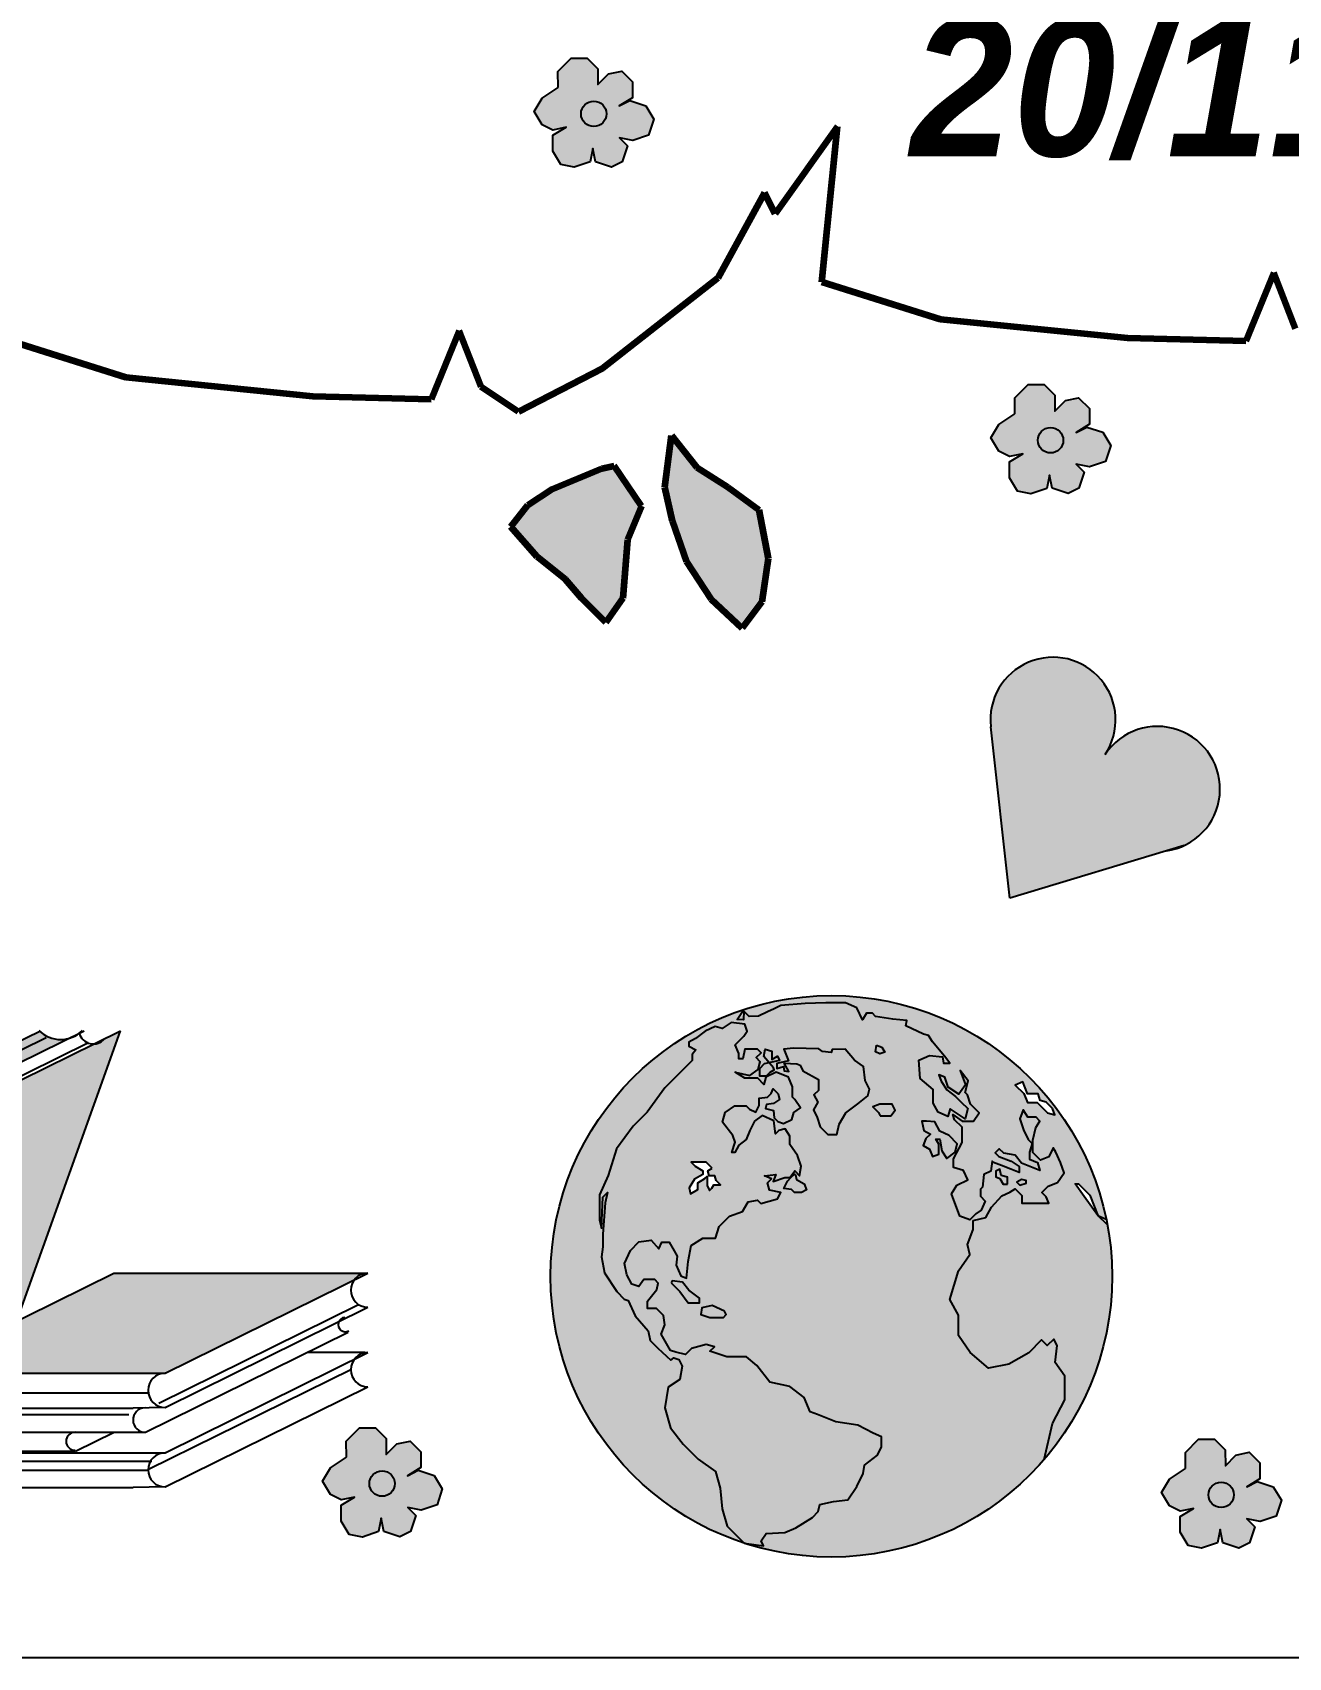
# Model space of a CAD drawing. Header units: inches. Extents: x -13380 to 20228, y -757 to 8678.
# Drawn here: x 19596.9 to 19913.5, y -757.3 to -347.7 of the extents above; entities that cross this region are included whole.
import ezdxf

# ---------------------------------------------------------------- set-up
doc = ezdxf.new("R2010")
doc.units = ezdxf.units.IN
doc.header["$MEASUREMENT"] = 0
for name, color, linetype in [('ceco.net 227', 7, 'Continuous'), ('ceco.net 80', 7, 'Continuous'), ('Layer2', 4, 'Continuous')]:
    doc.layers.add(name, color=color, linetype=linetype)
doc.styles.get("Standard").update_dxf_attribs({"font": 'times.ttf'})

# ---------------------------------------------------------------- blocks, each defined once
blk = doc.blocks.new('33')
for p, q in [((4822.97, 13587.86), (4923.18, 13637.36)), ((4825.82, 13584.44), (4926.03, 13633.94)), ((4845.03, 13587.86), (4945.24, 13637.36)), ((4863.41, 13587.86), (4963.62, 13637.36)), ((4911.4, 13491.05), (4963.62, 13637.36)), ((4847.16, 13581.88), (4947.38, 13631.38)), ((4763.43, 13421.05), (4822.97, 13587.86)), ((4801.54, 13411.35), (4864.54, 13587.86)), ((4845.03, 13587.86), (4845.6, 13587.86)), ((4863.98, 13587.86), (4864.54, 13587.86)), ((4775.6, 13410.76), (4835.14, 13577.57)), ((4783.26, 13414.8), (4842.54, 13580.88)), ((4790.58, 13412.63), (4850.12, 13579.44)), ((4858.08, 13464.72), (4960.29, 13515.2)), ((4960.29, 13515.2), (5088.29, 13515.2)), ((4986.08, 13464.72), (5088.29, 13515.2)), ((4982.95, 13449.6), (5083.61, 13499.32)), ((4986.08, 13447.45), (5088.29, 13497.94)), ((4976.17, 13434.95), (5078.38, 13485.43)), ((4986.08, 13424.59), (5088.29, 13475.08)), ((5086.75, 13475.18), (5057.64, 13475.18)), ((4858.08, 13464.72), (4986.08, 13464.72)), ((4977.74, 13416.25), (5079.95, 13466.74)), ((4812.89, 13435.47), (4849.98, 13453.1)), ((4850.26, 13454.82), (4978.26, 13454.82)), ((4986.08, 13407.33), (5088.29, 13457.81)), ((4841.91, 13447.16), (4850.83, 13451.4)), ((4841.91, 13447.16), (4969.91, 13447.16)), ((4858.08, 13447.45), (4858.08, 13447.16)), ((4986.08, 13447.45), (4969.91, 13447.16)), ((4839.83, 13443.81), (4967.83, 13443.81)), ((4812.71, 13435.47), (4841.91, 13434.95)), ((4841.91, 13434.95), (4848.17, 13434.95)), ((4848.17, 13434.95), (4976.17, 13434.95)), ((4940.93, 13425.34), (4960.39, 13434.95)), ((4800.4, 13411.35), (4828.73, 13425.34)), ((4812.71, 13425.34), (4940.71, 13425.34)), ((4851.3, 13420.42), (4979.3, 13420.42)), ((4858.08, 13424.59), (4986.08, 13424.59)), ((4849.25, 13415.76), (4977.25, 13415.76)), ((4858.08, 13407.03), (4969.91, 13407.03)), ((4986.08, 13407.33), (4969.91, 13407.03))]:
    blk.add_line(p, q)
for centre, radius, start, end in [((4933.43, 13648.56), 15.6, 225.38877, 314.61123), ((4949.89, 13637.99), 7.28, 194.46938, 320.28964), ((4834, 13587.86), 11.03, 180, 0), ((4854.79, 13587.86), 9.19, 180, 0), ((5088.29, 13506.57), 8.63, 90, 270), ((5076.91, 13489.19), 3.62, 95.17566, 299.05164), ((5088.29, 13466.44), 8.63, 90, 270), ((4858.08, 13456.09), 8.63, 90, 270), ((4986.08, 13456.09), 8.63, 90, 270), ((4841.91, 13441.05), 6.11, 90, 270), ((4976.06, 13441.11), 6.16, 91.03699, 271.03699), ((4812.71, 13430.4), 5.07, 87.95533, 270), ((4940.71, 13430.4), 4.54, 90, 270), ((4774.34, 13421.08), 10.91, 171.47201, 350.94819), ((4858.08, 13415.96), 8.63, 90, 270), ((4986.08, 13415.96), 8.63, 90, 270), ((4794.05, 13417.55), 9.73, 186.95517, 320.37163)]:
    blk.add_arc(centre, radius, start, end)

msp = doc.modelspace()

# ---------------------------------------------------------------- hatches: boundary and pattern name
h = msp.add_hatch(color=0)
h.paths.add_polyline_path([(19619.11, -599.35), (19615.05, -601.35, -0.212586), (19612.39, -602.67), (19569.69, -623.76), (19542.22, -700.74, -0.161533), (19543.75, -700.29), (19562.29, -691.47, -0.521748), (19566.34, -685.67), (19593, -672.5)])
h.paths.add_polyline_path([(19630.34, -685.67), (19678.02, -662.12, -0.233502), (19681.45, -660.42), (19617.45, -660.42), (19566.34, -685.67)])
h.paths.add_polyline_path([(19559.82, -624.1), (19605.97, -601.3, -0.256691), (19598.69, -599.45), (19548.78, -624.1, 1)], flags=17)
h.paths.add_polyline_path([(19895.4, -620.02), (20069.59, -620.02), (20069.59, -649.75), (19895.4, -649.75)], flags=9)
h.paths.add_polyline_path([(19895.61, -597.57), (20108.91, -597.57), (20108.91, -626.84), (19895.61, -626.84)], flags=9)
h.paths.add_polyline_path([(19899.32, -575.62), (20032.87, -575.62), (20032.87, -602.67), (19899.32, -602.67)], flags=9)
h.paths.add_polyline_path([(19589.81, -219.46), (20135.29, -219.46), (20135.29, -398.83), (19589.81, -398.83)], flags=9)
h = msp.add_hatch(color=3)
h.paths.add_polyline_path([(20130.41, -471.87), (20129.72, -465.8), (20126.33, -461.07), (20120.92, -458.39), (20119.58, -463.79), (20120.27, -469.87), (20122.98, -473.92), (20127.72, -477.29)])
h.paths.add_polyline_path([(20139.17, -477.59), (20140.07, -477.59), (20140.82, -477.21), (20141.23, -475.9), (20140.54, -469.82), (20135.15, -473.89), (20131.1, -477.95), (20129.29, -484.02), (20133.82, -483.35), (20135.82, -482.66), (20135.82, -480.96)])
h.paths.add_polyline_path([(20123.68, -481.35), (20117.59, -480.69), (20112.2, -483.41), (20116.93, -486.77), (20123.02, -487.43), (20129.29, -484.02)])
h.paths.add_polyline_path([(20130.07, -499.47), (20133, -495.09), (20132.44, -494.76), (20127.09, -494.18), (20121.69, -496.89), (20117.64, -500.96), (20117.11, -505.82), (20117.99, -506.69), (20125.45, -504.11), (20128.22, -502.15)])
h.paths.add_polyline_path([(20134.54, -504.29), (20129.62, -500.13), (20128.22, -502.15), (20125.45, -504.11), (20125.07, -504.24), (20125.08, -504.32), (20127.36, -508.94), (20129.69, -512.63), (20129.85, -512.52), (20129.84, -508.49), (20133.19, -505.12), (20134.41, -505.12)])
h.paths.add_polyline_path([(20109.58, -518.55), (20103.49, -516.53), (20097.41, -518.58), (20092.7, -523.32), (20097.43, -526.68), (20103.52, -527.34), (20108.92, -525.98), (20113.64, -522.59)])
h.paths.add_polyline_path([(20122.43, -525.94), (20119.71, -520.55), (20116.35, -525.28), (20114.33, -530.02), (20114.35, -536.78), (20116.39, -541.5), (20120.43, -537.44), (20122.44, -531.35)])
h.paths.add_polyline_path([(20165.01, -531.92), (20159.6, -530.58), (20154.2, -531.95), (20150.4, -534.68), (20155.57, -538.7), (20162.32, -538.68), (20169.75, -535.28)])
h.paths.add_polyline_path([(20156.93, -545.45), (20152.87, -541.41), (20150.18, -548.17), (20150.87, -554.25), (20153.59, -559.65), (20159.67, -561.66), (20161.01, -556.25), (20160.32, -550.17)])
h.paths.add_polyline_path([(20146.11, -541.42), (20150.38, -534.7), (20150.37, -534.68), (20142.72, -535.35), (20137.32, -538.07), (20133.96, -544.16), (20133.97, -550.91), (20140.72, -546.84)])
h.paths.add_polyline_path([(20175.13, -524.46), (20173.2, -517.46), (20170.13, -516.44), (20172.82, -519.12), (20171.49, -523.15), (20168.81, -524.5), (20165.57, -523.43), (20165.67, -524.49), (20169.06, -529.21), (20175.82, -531.89)])
h.paths.add_polyline_path([(20191.32, -516.31), (20186.58, -511.6), (20179.82, -508.11), (20179.83, -514.32), (20183.22, -520.39), (20188.63, -523.08), (20194.71, -522.39)])
h.paths.add_polyline_path([(20184.51, -494.71), (20181.12, -488.64), (20177.76, -493.38), (20176.42, -498.78), (20177.1, -503.51), (20179.82, -508.11), (20183.86, -502.14)])
h.paths.add_polyline_path([(20202.76, -496.69), (20204.1, -489.93), (20198.02, -490.62), (20192.62, -493.34), (20188.58, -498.75), (20187.24, -504.16), (20193.32, -504.82), (20198.72, -502.11)])
h.paths.add_polyline_path([(20174.36, -485.95), (20168.95, -483.26), (20163.54, -483.28), (20158.12, -484.81), (20161.53, -489.36), (20166.94, -492.05), (20172.35, -492.04), (20178.42, -490)])
h.paths.add_polyline_path([(20170.29, -477.86), (20174.33, -472.44), (20176.34, -466.35), (20170.26, -467.05), (20165.54, -470.44), (20163.52, -475.17), (20163.54, -480.57)])
h.paths.add_polyline_path([(20157.45, -477.21), (20155.41, -471.14), (20151.34, -465.74), (20147.98, -471.83), (20148.67, -477.91), (20151.31, -481.59), (20152.6, -481.59), (20154.54, -483.52), (20158.12, -484.81)])
h.paths.add_polyline_path([(19616.6, -245.04), (20112.5, -245.04), (20112.5, -408.11), (19616.6, -408.11)], flags=9)
h = msp.add_hatch(color=6)
h.paths.add_polyline_path([(19753.54, -369.53), (19751.52, -366.18), (19747.49, -364.85), (19744.81, -366.2), (19748.16, -364.18), (19748.15, -360.15), (19745.46, -357.47), (19742.1, -358.15), (19739.42, -360.84), (19739.41, -356.82), (19736.72, -354.14), (19732.7, -354.15), (19729.35, -357.51), (19729.36, -361.54), (19725.34, -364.24), (19723.33, -367.6), (19725.35, -370.95), (19728.04, -372.28), (19731.4, -371.6), (19728.04, -373.62), (19728.05, -377.65), (19730.07, -381), (19733.43, -381.66), (19737.46, -380.31), (19738.12, -376.96), (19738.8, -380.31), (19742.83, -381.64), (19745.51, -380.29), (19746.84, -376.26), (19744.82, -374.25), (19748.18, -374.92), (19752.2, -373.56)])
h.paths.add_polyline_path([(19735.17, -368.2, -1), (19741.57, -368.2, -1)], flags=16)
msp.add_hatch(color=1).paths.add_polyline_path([(19887.19, -552.67, 1.315992), (19867.26, -529.69, 1.426636), (19838.42, -522.72), (19843.24, -565.95)])
at = {"layer": 'Layer2'}
for points in [[(19741.57, -368.2, 1), (19735.17, -368.2, 1)], [(19856.7, -450.5, 1), (19850.3, -450.5, 1)], [(19688.23, -713.51, 1), (19681.82, -713.51, 1)], [(19899.7, -716.35, 1), (19893.3, -716.35, 1)]]:
    msp.add_hatch(color=30, dxfattribs=at).paths.add_polyline_path(points)
h = msp.add_hatch(color=1, dxfattribs=at)
h.paths.add_polyline_path([(19868.67, -451.83), (19866.64, -448.48), (19862.61, -447.15), (19859.93, -448.5), (19863.28, -446.47), (19863.27, -442.45), (19860.58, -439.77), (19857.23, -440.45), (19854.55, -443.14), (19854.54, -439.11), (19851.85, -436.44), (19847.82, -436.45), (19844.48, -439.81), (19844.49, -443.84), (19840.47, -446.53), (19838.46, -449.89), (19840.48, -453.24), (19843.17, -454.58), (19846.52, -453.9), (19843.17, -455.92), (19843.18, -459.95), (19845.2, -463.3), (19848.56, -463.96), (19852.58, -462.61), (19853.25, -459.25), (19853.93, -462.6), (19857.96, -463.94), (19860.64, -462.59), (19861.97, -458.56), (19859.95, -456.55), (19863.31, -457.21), (19867.33, -455.86)])
h.paths.add_polyline_path([(19850.3, -450.5, -1), (19856.7, -450.5, -1)], flags=16)
h = msp.add_hatch(color=5, dxfattribs=at)
h.paths.add_polyline_path([(19761.76, -481.04), (19767.93, -490.51), (19775.75, -497.84), (19780.72, -491.2), (19782.36, -480.31), (19779.98, -468), (19772.16, -462.33), (19764.34, -457.36), (19757.94, -449.32), (19756.3, -462.34), (19758.2, -470.87)])
h.paths.add_polyline_path([(19731.23, -485.58), (19735.26, -490.31), (19741.42, -496.46), (19745.67, -490.3), (19746.84, -475.62), (19750.38, -467.09), (19743.5, -456.91), (19740.43, -457.63), (19727.88, -462.85), (19721.73, -466.89), (19717.48, -472.34), (19724.12, -479.91)])
h = msp.add_hatch(color=160, dxfattribs=at)
h.paths.add_polyline_path([(19830.28, -659.89), (19833.13, -655.72), (19832.58, -653.2), (19834.01, -649.47), (19833.99, -647.21), (19837.16, -646.45), (19838.65, -643.85), (19841.25, -640.93), (19843.22, -640.08), (19844.6, -639.23), (19846.25, -640.88), (19846.25, -642.79), (19849.54, -642.79), (19853.05, -642.79), (19852.35, -641.19), (19851.27, -640.11), (19852.89, -638.49), (19855.22, -637.64), (19856.92, -635.14), (19856.02, -632.54), (19854.8, -629.99), (19854.16, -628.83), (19853.05, -631.11), (19850.92, -631.96), (19849.01, -630.05), (19849.01, -626.97), (19849.75, -623.71), (19850.81, -622.11), (19849.83, -621.13), (19847.73, -621.13), (19846.56, -619.3), (19845.77, -621.58), (19846.67, -624.34), (19847.89, -626.73), (19848.9, -627.74), (19848.16, -629.92), (19848.16, -631.72), (19850.18, -632.52), (19850.81, -634.59), (19846.14, -632.73), (19844.6, -630.71), (19841.68, -630.24), (19840.54, -629.09), (19839.5, -630.13), (19840.46, -631.09), (19843.54, -632.2), (19845.61, -633.58), (19845.61, -635.12), (19843.48, -634.22), (19841.15, -633.31), (19839.13, -632.57), (19838.76, -632.2), (19838.44, -634.75), (19836.68, -635.62), (19836.31, -638.75), (19835.8, -639.25), (19835.8, -641.03), (19837.04, -642.27), (19836.04, -644.59), (19834.66, -645.54), (19833.11, -647.01), (19830.61, -646.06), (19828.52, -640.47), (19829.84, -638.27), (19832.66, -636.95), (19831.57, -634.62), (19829, -633.79), (19829, -631.61), (19831.18, -627.53), (19831.18, -623.67), (19829.32, -621.8), (19828.86, -620.5), (19831.25, -622.12), (19834.07, -622.12), (19835.47, -620.01), (19833.33, -617.87), (19832.59, -615.51), (19831.99, -614.92), (19832.73, -612), (19830.69, -609.4), (19832.03, -612.98), (19830.34, -615.37), (19827.67, -613.54), (19826.89, -611.01), (19825.34, -610.45), (19825.91, -612.07), (19827.38, -614.25), (19829.56, -615.93), (19830.97, -617.34), (19832.62, -618.99), (19831.96, -621.56), (19828.23, -619.03), (19827.6, -620.93), (19825.2, -619.87), (19823.94, -617.62), (19823.94, -614.18), (19820.66, -611.36), (19820.3, -606.75), (19823.02, -605.6), (19826.25, -605.93), (19826.54, -607.55), (19828.15, -607.55), (19826.75, -605.72), (19823.72, -602.14), (19822.74, -600.52), (19821.47, -600.21), (19817, -598.15), (19817.25, -596.78), (19813.78, -596.42), (19809.35, -595.72), (19808.58, -594.94), (19807.1, -594.94), (19806.09, -596.63), (19804.64, -593.54), (19801.8, -592.29), (19799.47, -592.31), (19796.9, -592.31), (19791.67, -592.49), (19785.51, -592.97), (19783.85, -593.81), (19782.15, -594.58), (19779.93, -595.7), (19777.51, -595.76), (19776.17, -594.43), (19776.07, -596.56), (19774.49, -596.53), (19776.21, -594, 0.324205), (19727.48, -661.25, 0.324475), (19776.28, -728.52), (19772.02, -724.26), (19770.76, -719.91), (19770.19, -714.66), (19769.07, -710.45), (19764.71, -707.36), (19760.91, -703.57), (19757.68, -699.49), (19756.27, -694.43), (19757.12, -689.24), (19760.07, -687.27), (19760.63, -683.9), (19759.79, -682.21), (19758.51, -681.78), (19757.81, -682.36), (19754.52, -679.33), (19752.62, -677.44), (19752.05, -675.01), (19748.82, -671.21), (19747.02, -667.33), (19746.02, -666.98), (19744.15, -665.11), (19741.07, -660.38), (19740.28, -656.33), (19740.64, -653.82), (19740.64, -650.66), (19741.21, -642.77), (19741.82, -640.16), (19740.64, -641.34), (19740.28, -649.09), (19739.79, -646.99), (19739.79, -640.69), (19742.03, -635.8), (19744.13, -629.08), (19748.26, -623.42), (19751.83, -619.85), (19756.24, -613.77), (19763.17, -606.84), (19763.19, -605.34), (19764.09, -604.18), (19762.35, -603.27), (19762.35, -602.24), (19763.99, -601.33), (19766.44, -599.49), (19768.99, -598.26), (19770.73, -598.77), (19772.98, -597.24), (19776.41, -597.69), (19777, -599.42), (19776.15, -600.71), (19774, -602.86), (19774.92, -605.1), (19774.92, -606.43), (19775.94, -606.43), (19776.45, -604.03), (19779.67, -604.03), (19780.54, -604.9), (19779.31, -606.12), (19780.34, -607.15), (19779.82, -609.09), (19777.68, -610.62), (19774, -609.8), (19776.45, -611.33), (19779.72, -611.33), (19781.25, -612.86), (19781.77, -611.02), (19784.32, -609.8), (19787.47, -611.09), (19788.47, -613.48), (19788.47, -616.12), (19789.07, -616.72), (19790.45, -618.76), (19788.81, -619.96), (19788.25, -621.74), (19786.16, -622.71), (19784.76, -622.21), (19783.85, -621.3), (19783.68, -619.49), (19781.65, -618.99), (19781.91, -617.94), (19783.7, -617.65), (19785.19, -616.72), (19784.82, -615.26), (19783.59, -614.03), (19783.11, -615.15), (19782.14, -616.12), (19780.03, -616.32), (19780.03, -618.16), (19779.19, -619.88), (19777.63, -619.12), (19776.79, -618.28), (19773.89, -618.28), (19771.49, -619.95), (19770.83, -622.42), (19773.38, -625.77), (19774.03, -627.44), (19773.16, -630.05), (19773.89, -630.05), (19774.9, -628.16), (19776.79, -626.78), (19777.67, -624.46), (19778.9, -622.13), (19780.79, -620.75), (19783.77, -622.06), (19784.21, -625.33), (19785.01, -624.53), (19786.61, -624.1), (19787.77, -625.91), (19787.77, -628.02), (19789.73, -630.78), (19790.61, -633.47), (19790.21, -635.9), (19789.01, -634.7), (19787.77, -636.37), (19786.53, -636.37), (19783.55, -637.39), (19784.28, -635.57), (19781.37, -635.94), (19783.15, -636.7), (19782.17, -637.68), (19782.68, -639.57), (19785.52, -640.15), (19784.64, -641.75), (19780.46, -642.87), (19779.63, -642.04), (19777.3, -642.47), (19775.83, -644.89), (19772.61, -646.09), (19769.97, -648.73), (19769.03, -651.62), (19765.84, -651.62), (19762.95, -653.5), (19762.15, -657.55), (19761.72, -661.75), (19760.34, -661.1), (19759.11, -658.42), (19759.4, -656.18), (19758.6, -654.8), (19757.37, -652.63), (19755.56, -652.63), (19754.75, -654.29), (19752.81, -652.13), (19749.74, -652.6), (19747.6, -654.73), (19746.15, -658.06), (19746.73, -660.88), (19747.96, -663.27), (19749.77, -663.85), (19751, -662.05), (19753.74, -662.05), (19754.63, -662.95), (19754.27, -664.61), (19751.88, -667.51), (19751.88, -669.35), (19754.16, -669.35), (19755.94, -671.12), (19756.3, -673.51), (19755.36, -675.82), (19757.68, -679.95), (19759.03, -680.35), (19761.48, -681), (19763.03, -679.44), (19766.72, -678.43), (19768.82, -679.01), (19767.66, -680.16), (19771.9, -681.55), (19776.89, -681.55), (19779.5, -683.72), (19782.76, -687.91), (19787.75, -689.07), (19791.38, -691.79), (19792.92, -695.4), (19794.78, -696.13), (19799.34, -697.94), (19804.91, -698.81), (19808.82, -700.76), (19810.85, -701.7), (19810.85, -704.23), (19809.91, -706.33), (19806.58, -708.86), (19806.29, -710.96), (19804.7, -714.22), (19802.38, -717.62), (19798.83, -718.05), (19795.38, -718.81), (19794.95, -720.57), (19793.49, -722.02), (19789.32, -724.68), (19786.54, -725.86), (19781.85, -726.09), (19780.52, -727.9), (19781.15, -729.23), (19776.28, -728.52, 0.302817), (19851.9, -707.4), (19853.99, -698.35), (19857.07, -692.43), (19857.07, -686.39), (19854.65, -682.99), (19855.2, -678.71), (19854.32, -677.06), (19852.67, -678.71), (19851.25, -677.28), (19848.01, -680.52), (19843.01, -683.43), (19837.85, -684.42), (19833.24, -680.47), (19830.27, -676.19), (19830.27, -671.03), (19828.07, -667.08)])
h.paths.add_polyline_path([(19790.74, -640.1), (19788.95, -640.1), (19788.23, -639.37), (19786.24, -639.13), (19787.16, -637.29), (19788.15, -636.3), (19788.95, -635.5), (19789.24, -635.7), (19789.48, -636.81), (19791.42, -637.92), (19792, -639.47)], flags=16)
h.paths.add_polyline_path([(19771.75, -670.9), (19771.05, -671.6), (19767.64, -671.6), (19765.38, -670.86), (19765.64, -669.2), (19768.24, -668.6), (19771.31, -670.06)], flags=16)
h.paths.add_polyline_path([(19765.04, -666.8), (19765.04, -667.93), (19762.17, -667.93), (19760.07, -665.1), (19757.9, -662.93), (19758.17, -662.4), (19760.77, -662.73), (19762.31, -664.73)], flags=16)
h.paths.add_polyline_path([(19797.37, -625.5), (19795.41, -623.54), (19794.64, -621.24), (19793.78, -619.28), (19794.81, -617.31), (19793.87, -615.52), (19794.98, -614.42), (19794.98, -611.6), (19791.05, -609.47), (19790.37, -608.02), (19789.52, -607.68), (19786.39, -607.52), (19787.55, -609.6), (19786.39, -609.48), (19786.19, -608.36), (19784.48, -608.87), (19784.48, -607.64), (19787.49, -606.89), (19786.31, -603.95), (19788.73, -603.77), (19795.12, -603.91), (19796.02, -604.61), (19798.2, -604.82), (19798.44, -604.04), (19801.76, -603.97), (19804.11, -606.74), (19806.33, -608.36), (19806.75, -611.86), (19807.86, -614.07), (19807.43, -615.78), (19804.96, -617.74), (19801.89, -620.04), (19800.18, -622.86), (19799.67, -625.5)], flags=16)
h.paths.add_polyline_path([(19823.73, -631.05), (19822.97, -629.16), (19821.4, -628.28), (19822.06, -626.55), (19823.23, -625.38), (19821.59, -624.5), (19821.08, -622.17), (19822.22, -622.17), (19824.36, -622.3), (19825.62, -624.69), (19827.92, -625.79), (19829.97, -627.84), (19829.47, -629.92), (19827.39, -631.55), (19826.12, -629.66), (19825.62, -626.64), (19824.55, -626.64), (19825.37, -627.96), (19825.37, -630.48)], flags=16)
h.paths.add_polyline_path([(19810.56, -620.81), (19810.16, -619.96), (19808.71, -618.52), (19810.46, -617.87), (19813.6, -617.87), (19814.3, -619.41), (19813.25, -620.81)], flags=16)
h.paths.add_polyline_path([(19839.69, -636.21), (19839.69, -634.78), (19840.75, -634.27), (19841.05, -635.8), (19842.62, -636.28), (19842.62, -638.01), (19841.53, -638.04), (19840.68, -636.62)], flags=16)
h.paths.add_polyline_path([(19781.88, -610.72), (19780.14, -610.72), (19780.14, -608.92), (19781.33, -607.73), (19782.62, -607.43), (19781.22, -605.85), (19781.55, -603.97), (19783.27, -604.46), (19783.27, -606.57), (19784.71, -605.79), (19785.15, -606.84), (19782.62, -607.43), (19783.71, -608.67), (19783.82, -609.17), (19782.85, -609.75)], flags=16)
h.paths.add_polyline_path([(19845, -637.5), (19846.19, -636.82), (19847.38, -637.13), (19847.38, -637.81), (19845.76, -638.27)], flags=16)
h.paths.add_polyline_path([(19810.45, -605.15), (19809.37, -604.69), (19809.62, -602.96), (19810.94, -603.5), (19811.77, -604.74)], flags=16)
h = msp.add_hatch(color=94, dxfattribs=at)
h.paths.add_polyline_path([(19789.73, -630.78), (19787.77, -628.02), (19787.77, -625.91), (19786.61, -624.1), (19785.01, -624.53), (19784.21, -625.33), (19783.77, -622.06), (19780.79, -620.75), (19778.9, -622.13), (19777.67, -624.46), (19776.79, -626.78), (19774.9, -628.16), (19773.89, -630.05), (19773.16, -630.05), (19774.03, -627.44), (19773.38, -625.77), (19770.83, -622.42), (19771.49, -619.95), (19773.89, -618.28), (19776.79, -618.28), (19777.63, -619.12), (19779.19, -619.88), (19780.03, -618.16), (19780.03, -616.32), (19782.14, -616.12), (19783.11, -615.15), (19783.59, -614.03), (19784.82, -615.26), (19785.19, -616.72), (19783.7, -617.65), (19781.91, -617.94), (19781.65, -618.99), (19783.68, -619.49), (19783.85, -621.3), (19784.76, -622.21), (19786.16, -622.71), (19788.25, -621.74), (19788.81, -619.96), (19790.45, -618.76), (19789.07, -616.72), (19788.47, -616.12), (19788.47, -613.48), (19787.47, -611.09), (19784.32, -609.8), (19781.77, -611.02), (19781.25, -612.86), (19779.72, -611.33), (19776.45, -611.33), (19774, -609.8), (19777.68, -610.62), (19779.82, -609.09), (19780.34, -607.15), (19779.31, -606.12), (19780.54, -604.9), (19779.67, -604.03), (19776.45, -604.03), (19775.94, -606.43), (19774.92, -606.43), (19774.92, -605.1), (19774, -602.86), (19776.15, -600.71), (19777, -599.42), (19776.41, -597.69), (19772.98, -597.24), (19770.73, -598.77), (19768.99, -598.26), (19766.44, -599.49), (19763.99, -601.33), (19762.35, -602.24), (19762.35, -603.27), (19764.09, -604.18), (19763.19, -605.34), (19763.17, -606.84), (19756.24, -613.77), (19751.83, -619.85), (19748.26, -623.42), (19744.13, -629.08), (19742.03, -635.8), (19739.79, -640.69), (19739.79, -646.99), (19740.28, -649.09), (19740.64, -641.34), (19741.82, -640.16), (19741.21, -642.77), (19740.64, -650.66), (19740.64, -653.82), (19740.28, -656.33), (19741.07, -660.38), (19744.15, -665.11), (19746.02, -666.98), (19747.02, -667.33), (19748.82, -671.21), (19752.05, -675.01), (19752.62, -677.44), (19754.52, -679.33), (19757.81, -682.36), (19758.51, -681.78), (19759.79, -682.21), (19760.63, -683.9), (19760.07, -687.27), (19757.12, -689.24), (19756.27, -694.43), (19757.68, -699.49), (19760.91, -703.57), (19764.71, -707.36), (19769.07, -710.45), (19770.19, -714.66), (19770.76, -719.91), (19772.02, -724.26), (19776.28, -728.52), (19781.15, -729.23), (19780.52, -727.9), (19781.85, -726.09), (19786.54, -725.86), (19789.32, -724.68), (19793.49, -722.02), (19794.95, -720.57), (19795.38, -718.81), (19798.83, -718.05), (19802.38, -717.62), (19804.7, -714.22), (19806.29, -710.96), (19806.58, -708.86), (19809.91, -706.33), (19810.85, -704.23), (19810.85, -701.7), (19808.82, -700.76), (19804.91, -698.81), (19799.34, -697.94), (19794.78, -696.13), (19792.92, -695.4), (19791.38, -691.79), (19787.75, -689.07), (19782.76, -687.91), (19779.5, -683.72), (19776.89, -681.55), (19771.9, -681.55), (19767.66, -680.16), (19768.82, -679.01), (19766.72, -678.43), (19763.03, -679.44), (19761.48, -681), (19759.03, -680.35), (19757.68, -679.95), (19755.36, -675.82), (19756.3, -673.51), (19755.94, -671.12), (19754.16, -669.35), (19751.88, -669.35), (19751.88, -667.51), (19754.27, -664.61), (19754.63, -662.95), (19753.74, -662.05), (19751, -662.05), (19749.77, -663.85), (19747.96, -663.27), (19746.73, -660.88), (19746.15, -658.06), (19747.6, -654.73), (19749.74, -652.6), (19752.81, -652.13), (19754.75, -654.29), (19755.56, -652.63), (19757.37, -652.63), (19758.6, -654.8), (19759.4, -656.18), (19759.11, -658.42), (19760.34, -661.1), (19761.72, -661.75), (19762.15, -657.55), (19762.95, -653.5), (19765.84, -651.62), (19769.03, -651.62), (19769.97, -648.73), (19772.61, -646.09), (19775.83, -644.89), (19777.3, -642.47), (19779.63, -642.04), (19780.46, -642.87), (19784.64, -641.75), (19785.52, -640.15), (19782.68, -639.57), (19782.17, -637.68), (19783.15, -636.7), (19781.37, -635.94), (19784.28, -635.57), (19783.55, -637.39), (19786.53, -636.37), (19787.77, -636.37), (19789.01, -634.7), (19790.21, -635.9), (19790.61, -633.47)])
h.paths.add_polyline_path([(19762.9, -632.5), (19766.7, -632.5), (19768.17, -633.96), (19767.12, -634.68), (19767.42, -635.94), (19768.91, -635.94), (19769.24, -637.11), (19770.35, -638.21), (19768.61, -638.21), (19768.13, -639.05), (19767.54, -639.65), (19766.94, -638.39), (19766.94, -636.06), (19766.4, -636.6), (19764.6, -637.68), (19764.6, -639.35), (19762.74, -640.43), (19762.44, -638.98), (19763.72, -636.76), (19765.83, -635.6), (19765.83, -634.66), (19763.93, -633.52)], flags=16)
h.paths.add_polyline_path([(19869.02, -661.25, 0.045982), (19867.83, -648.31), (19865.45, -645.94), (19861.99, -641.14), (19859.66, -637.92), (19860.55, -637.92), (19863.4, -640.77), (19865.45, -645.94), (19867.53, -646.82, 0.44723), (19776.21, -594), (19774.49, -596.53), (19776.07, -596.56), (19776.17, -594.43), (19777.51, -595.76), (19779.93, -595.7), (19782.15, -594.58), (19783.85, -593.81), (19785.51, -592.97), (19791.67, -592.49), (19796.9, -592.31), (19799.47, -592.31), (19801.8, -592.29), (19804.64, -593.54), (19806.09, -596.63), (19807.1, -594.94), (19808.58, -594.94), (19809.35, -595.72), (19813.78, -596.42), (19817.25, -596.78), (19817, -598.15), (19821.47, -600.21), (19822.74, -600.52), (19823.72, -602.14), (19826.75, -605.72), (19828.15, -607.55), (19826.54, -607.55), (19826.25, -605.93), (19823.02, -605.6), (19820.3, -606.75), (19820.66, -611.36), (19823.94, -614.18), (19823.94, -617.62), (19825.2, -619.87), (19827.6, -620.93), (19828.23, -619.03), (19831.96, -621.56), (19832.62, -618.99), (19830.97, -617.34), (19829.56, -615.93), (19827.38, -614.25), (19825.91, -612.07), (19825.34, -610.45), (19826.89, -611.01), (19827.67, -613.54), (19830.34, -615.37), (19832.03, -612.98), (19830.69, -609.4), (19832.73, -612), (19831.99, -614.92), (19832.59, -615.51), (19833.33, -617.87), (19835.47, -620.01), (19834.07, -622.12), (19831.25, -622.12), (19828.86, -620.5), (19829.32, -621.8), (19831.18, -623.67), (19831.18, -627.53), (19829, -631.61), (19829, -633.79), (19831.57, -634.62), (19832.66, -636.95), (19829.84, -638.27), (19828.52, -640.47), (19830.61, -646.06), (19833.11, -647.01), (19834.66, -645.54), (19836.04, -644.59), (19837.04, -642.27), (19835.8, -641.03), (19835.8, -639.25), (19836.31, -638.75), (19836.68, -635.62), (19838.44, -634.75), (19838.76, -632.2), (19839.13, -632.57), (19841.15, -633.31), (19843.48, -634.22), (19845.61, -635.12), (19845.61, -633.58), (19843.54, -632.2), (19840.46, -631.09), (19839.5, -630.13), (19840.54, -629.09), (19841.68, -630.24), (19844.6, -630.71), (19846.14, -632.73), (19850.81, -634.59), (19850.18, -632.52), (19848.16, -631.72), (19848.16, -629.92), (19848.9, -627.74), (19847.89, -626.73), (19846.67, -624.34), (19845.77, -621.58), (19846.56, -619.3), (19847.73, -621.13), (19849.83, -621.13), (19850.81, -622.11), (19849.75, -623.71), (19849.01, -626.97), (19849.01, -630.05), (19850.92, -631.96), (19853.05, -631.11), (19854.16, -628.83), (19854.8, -629.99), (19856.02, -632.54), (19856.92, -635.14), (19855.22, -637.64), (19852.89, -638.49), (19851.27, -640.11), (19852.35, -641.19), (19853.05, -642.79), (19849.54, -642.79), (19846.25, -642.79), (19846.25, -640.88), (19844.6, -639.23), (19843.22, -640.08), (19841.25, -640.93), (19838.65, -643.85), (19837.16, -646.45), (19833.99, -647.21), (19834.01, -649.47), (19832.58, -653.2), (19833.13, -655.72), (19830.28, -659.89), (19828.07, -667.08), (19830.27, -671.03), (19830.27, -676.19), (19833.24, -680.47), (19837.85, -684.42), (19843.01, -683.43), (19848.01, -680.52), (19851.25, -677.28), (19852.67, -678.71), (19854.32, -677.06), (19855.2, -678.71), (19854.65, -682.99), (19857.07, -686.39), (19857.07, -692.43), (19853.99, -698.35), (19851.9, -707.4, 0.179493)])
h.paths.add_polyline_path([(19854.54, -620.56), (19852.76, -620.07), (19850.09, -617.4), (19847.71, -617.4), (19846.76, -615.19), (19844.6, -613.03), (19846.52, -612.25), (19847.71, -615.22), (19850.39, -615.22), (19850.88, -616.9), (19852.35, -617.31), (19853.97, -618.93)], flags=16)
h.paths.add_polyline_path([(19807.43, -615.78), (19807.86, -614.07), (19806.75, -611.86), (19806.33, -608.36), (19804.11, -606.74), (19801.76, -603.97), (19798.44, -604.04), (19798.2, -604.82), (19796.02, -604.61), (19795.12, -603.91), (19788.73, -603.77), (19786.31, -603.95), (19787.49, -606.89), (19784.48, -607.64), (19784.48, -608.87), (19786.19, -608.36), (19786.39, -609.48), (19787.55, -609.6), (19786.39, -607.52), (19789.52, -607.68), (19790.37, -608.02), (19791.05, -609.47), (19794.98, -611.6), (19794.98, -614.42), (19793.87, -615.52), (19794.81, -617.31), (19793.78, -619.28), (19794.64, -621.24), (19795.41, -623.54), (19797.37, -625.5), (19799.67, -625.5), (19800.18, -622.86), (19801.89, -620.04), (19804.96, -617.74)], flags=17)
h.paths.add_polyline_path([(19814.3, -619.41), (19813.6, -617.87), (19810.46, -617.87), (19808.71, -618.52), (19810.16, -619.96), (19810.56, -620.81), (19813.25, -620.81)], flags=17)
h.paths.add_polyline_path([(19829.97, -627.84), (19827.92, -625.79), (19825.62, -624.69), (19824.36, -622.3), (19822.22, -622.17), (19821.08, -622.17), (19821.59, -624.5), (19823.23, -625.38), (19822.06, -626.55), (19821.4, -628.28), (19822.97, -629.16), (19823.73, -631.05), (19825.37, -630.48), (19825.37, -627.96), (19824.55, -626.64), (19825.62, -626.64), (19826.12, -629.66), (19827.39, -631.55), (19829.47, -629.92)], flags=17)
h.paths.add_polyline_path([(19842.62, -636.28), (19841.05, -635.8), (19840.75, -634.27), (19839.69, -634.78), (19839.69, -636.21), (19840.68, -636.62), (19841.53, -638.04), (19842.62, -638.01)], flags=17)
h.paths.add_polyline_path([(19847.38, -637.13), (19846.19, -636.82), (19845, -637.5), (19845.76, -638.27), (19847.38, -637.81)], flags=17)
h.paths.add_polyline_path([(19791.42, -637.92), (19789.48, -636.81), (19789.24, -635.7), (19788.95, -635.5), (19788.15, -636.3), (19787.16, -637.29), (19786.24, -639.13), (19788.23, -639.37), (19788.95, -640.1), (19790.74, -640.1), (19792, -639.47)], flags=17)
h.paths.add_polyline_path([(19768.24, -668.6), (19765.64, -669.2), (19765.38, -670.86), (19767.64, -671.6), (19771.05, -671.6), (19771.75, -670.9), (19771.31, -670.06)], flags=17)
h.paths.add_polyline_path([(19762.31, -664.73), (19760.77, -662.73), (19758.17, -662.4), (19757.9, -662.93), (19760.07, -665.1), (19762.17, -667.93), (19765.04, -667.93), (19765.04, -666.8)], flags=17)
h.paths.add_polyline_path([(19810.94, -603.5), (19809.62, -602.96), (19809.37, -604.69), (19810.45, -605.15), (19811.77, -604.74)], flags=17)
h.paths.add_polyline_path([(19783.27, -604.46), (19781.55, -603.97), (19781.22, -605.85), (19782.62, -607.43), (19785.15, -606.84), (19784.71, -605.79), (19783.27, -606.57)], flags=17)
h.paths.add_polyline_path([(19782.62, -607.43), (19781.33, -607.73), (19780.14, -608.92), (19780.14, -610.72), (19781.88, -610.72), (19782.85, -609.75), (19783.82, -609.17), (19783.71, -608.67)], flags=17)
h = msp.add_hatch(color=1, dxfattribs=at)
h.paths.add_polyline_path([(19691.48, -719.56), (19694.83, -720.23), (19698.86, -718.87), (19700.19, -714.84), (19698.17, -711.49), (19694.14, -710.16), (19691.46, -711.51), (19694.81, -709.49), (19694.8, -705.46), (19692.11, -702.78), (19688.75, -703.46), (19686.08, -706.15), (19686.07, -702.13), (19683.38, -699.45), (19679.35, -699.46), (19676, -702.82), (19676.01, -706.85), (19671.99, -709.55), (19669.98, -712.91), (19672, -716.26), (19674.69, -717.59), (19678.05, -716.91), (19674.7, -718.93), (19674.71, -722.96), (19676.73, -726.31), (19680.08, -726.97), (19684.11, -725.62), (19684.77, -722.26), (19685.45, -725.62), (19689.48, -726.95), (19692.16, -725.6), (19693.49, -721.57)])
h.paths.add_polyline_path([(19681.82, -713.51, -1), (19688.23, -713.51, -1)], flags=16)
h = msp.add_hatch(color=1, dxfattribs=at)
h.paths.add_polyline_path([(19911.67, -717.68), (19909.64, -714.33), (19905.61, -712.99), (19902.93, -714.34), (19906.28, -712.32), (19906.27, -708.29), (19903.58, -705.62), (19900.23, -706.3), (19897.55, -708.99), (19897.54, -704.96), (19894.85, -702.28), (19890.82, -702.29), (19887.48, -705.66), (19887.49, -709.68), (19883.47, -712.38), (19881.46, -715.74), (19883.48, -719.09), (19886.17, -720.42), (19889.52, -719.75), (19886.17, -721.77), (19886.18, -725.79), (19888.2, -729.14), (19891.56, -729.81), (19895.58, -728.45), (19896.25, -725.1), (19896.93, -728.45), (19900.96, -729.78), (19903.64, -728.43), (19904.97, -724.4), (19902.95, -722.4), (19906.31, -723.06), (19910.33, -721.71)])
h.paths.add_polyline_path([(19893.3, -716.35, -1), (19899.7, -716.35, -1)], flags=16)

# ---------------------------------------------------------------- linework, layer by layer
at = {"color": 0}
for p, q in [((19843.24, -565.95), (19838.42, -522.72)), ((19887.19, -552.67), (19843.24, -565.95))]:
    msp.add_line(p, q, dxfattribs=at)
for points in [[(19833.99, -647.21), (19837.16, -646.45), (19838.65, -643.85), (19841.25, -640.93), (19843.22, -640.08), (19844.6, -639.23), (19846.25, -640.88), (19846.25, -642.79), (19849.54, -642.79), (19853.05, -642.79), (19852.35, -641.19), (19851.27, -640.11), (19852.89, -638.49), (19855.22, -637.64), (19856.92, -635.14), (19856.02, -632.54), (19854.8, -629.99), (19854.16, -628.83), (19853.05, -631.11), (19850.92, -631.96), (19849.01, -630.05), (19849.01, -626.97), (19849.75, -623.71), (19850.81, -622.11), (19849.83, -621.13), (19847.73, -621.13), (19846.56, -619.3), (19845.77, -621.58), (19846.67, -624.34), (19847.89, -626.73), (19848.9, -627.74), (19848.16, -629.92), (19848.16, -631.72), (19850.18, -632.52), (19850.81, -634.59), (19846.14, -632.73), (19844.6, -630.71), (19841.68, -630.24), (19840.54, -629.09), (19839.5, -630.13), (19840.46, -631.09), (19843.54, -632.2), (19845.61, -633.58), (19845.61, -635.12), (19843.48, -634.22), (19841.15, -633.31), (19839.13, -632.57), (19838.76, -632.2), (19838.44, -634.75), (19836.68, -635.62), (19836.31, -638.75), (19835.8, -639.25), (19835.8, -641.03), (19837.04, -642.27), (19836.04, -644.59), (19834.66, -645.54), (19833.11, -647.01), (19830.61, -646.06), (19828.52, -640.47), (19829.84, -638.27), (19832.66, -636.95), (19831.57, -634.62), (19829, -633.79), (19829, -631.61), (19831.18, -627.53), (19831.18, -623.67), (19829.32, -621.8), (19828.86, -620.5), (19831.25, -622.12), (19834.07, -622.12), (19835.47, -620.01), (19833.33, -617.87), (19832.59, -615.51), (19831.99, -614.92), (19832.73, -612), (19830.69, -609.4), (19832.03, -612.98), (19830.34, -615.37), (19827.67, -613.54), (19826.89, -611.01), (19825.34, -610.45), (19825.91, -612.07), (19827.38, -614.25), (19829.56, -615.93), (19830.97, -617.34), (19832.62, -618.99), (19831.96, -621.56), (19828.23, -619.03), (19827.6, -620.93), (19825.2, -619.87), (19823.94, -617.62), (19823.94, -614.18), (19820.66, -611.36), (19820.3, -606.75), (19823.02, -605.6), (19826.25, -605.93), (19826.54, -607.55), (19828.15, -607.55), (19826.75, -605.72), (19823.72, -602.14), (19822.74, -600.52), (19821.47, -600.21), (19817, -598.15), (19817.25, -596.78), (19813.78, -596.42), (19809.35, -595.72), (19808.58, -594.94), (19807.1, -594.94), (19806.09, -596.63), (19804.64, -593.54), (19801.8, -592.29), (19799.47, -592.31), (19796.9, -592.31), (19791.67, -592.49), (19785.51, -592.97), (19783.85, -593.81), (19782.15, -594.58), (19779.93, -595.7), (19777.51, -595.76), (19776.17, -594.43), (19776.07, -596.56), (19774.49, -596.53), (19776.21, -594)], [(19809.62, -602.96), (19810.94, -603.5), (19811.77, -604.74), (19810.45, -605.15), (19809.37, -604.69), (19809.62, -602.96)], [(19789.24, -635.7), (19789.48, -636.81), (19791.42, -637.92), (19792, -639.47), (19790.74, -640.1), (19788.95, -640.1), (19788.23, -639.37), (19786.24, -639.13), (19787.16, -637.29), (19788.15, -636.3), (19788.95, -635.5), (19789.24, -635.7)], [(19846.19, -636.82), (19845, -637.5), (19845.76, -638.27), (19847.38, -637.81), (19847.38, -637.13), (19846.19, -636.82)], [(19867.83, -648.31), (19865.45, -645.94), (19861.99, -641.14), (19859.66, -637.92), (19860.55, -637.92), (19863.4, -640.77), (19865.45, -645.94), (19867.53, -646.82)], [(19851.9, -707.4), (19853.99, -698.35), (19857.07, -692.43), (19857.07, -686.39), (19854.65, -682.99), (19855.2, -678.71), (19854.32, -677.06), (19852.67, -678.71), (19851.25, -677.28), (19848.01, -680.52), (19843.01, -683.43), (19837.85, -684.42), (19833.24, -680.47), (19830.27, -676.19), (19830.27, -671.03), (19828.07, -667.08), (19830.28, -659.89), (19833.13, -655.72), (19832.58, -653.2), (19834.01, -649.47), (19833.99, -647.21)], [(19757.9, -662.93), (19760.07, -665.1), (19762.17, -667.93), (19765.04, -667.93), (19765.04, -666.8), (19762.31, -664.73), (19760.77, -662.73), (19758.17, -662.4), (19757.9, -662.93)], [(19771.31, -670.06), (19768.24, -668.6), (19765.64, -669.2), (19765.38, -670.86), (19767.64, -671.6), (19771.05, -671.6), (19771.75, -670.9), (19771.31, -670.06)]]:
    msp.add_lwpolyline(points)
for points in [[(19763.17, -606.84), (19756.24, -613.77), (19751.83, -619.85), (19748.26, -623.42), (19744.13, -629.08), (19742.03, -635.8), (19739.79, -640.69), (19739.79, -646.99), (19740.28, -649.09), (19740.64, -641.34), (19741.82, -640.16), (19741.21, -642.77), (19740.64, -650.66), (19740.64, -653.82), (19740.28, -656.33), (19741.07, -660.38), (19744.15, -665.11), (19746.02, -666.98), (19747.02, -667.33), (19748.82, -671.21), (19752.05, -675.01), (19752.62, -677.44), (19754.52, -679.33), (19757.81, -682.36), (19758.51, -681.78), (19759.79, -682.21), (19760.63, -683.9), (19760.07, -687.27), (19757.12, -689.24), (19756.27, -694.43), (19757.68, -699.49), (19760.91, -703.57), (19764.71, -707.36), (19769.07, -710.45), (19770.19, -714.66), (19770.76, -719.91), (19772.02, -724.26), (19776.28, -728.52), (19781.15, -729.23), (19780.52, -727.9), (19781.85, -726.09), (19786.54, -725.86), (19789.32, -724.68), (19793.49, -722.02), (19794.95, -720.57), (19795.38, -718.81), (19798.83, -718.05), (19802.38, -717.62), (19804.7, -714.22), (19806.29, -710.96), (19806.58, -708.86), (19809.91, -706.33), (19810.85, -704.23), (19810.85, -701.7), (19808.82, -700.76), (19804.91, -698.81), (19799.34, -697.94), (19794.78, -696.13), (19792.92, -695.4), (19791.38, -691.79), (19787.75, -689.07), (19782.76, -687.91), (19779.5, -683.72), (19776.89, -681.55), (19771.9, -681.55), (19767.66, -680.16), (19768.82, -679.01), (19766.72, -678.43), (19763.03, -679.44), (19761.48, -681), (19759.03, -680.35), (19757.68, -679.95), (19755.36, -675.82), (19756.3, -673.51), (19755.94, -671.12), (19754.16, -669.35), (19751.88, -669.35), (19751.88, -667.51), (19754.27, -664.61), (19754.63, -662.95), (19753.74, -662.05), (19751, -662.05), (19749.77, -663.85), (19747.96, -663.27), (19746.73, -660.88), (19746.15, -658.06), (19747.6, -654.73), (19749.74, -652.6), (19752.81, -652.13), (19754.75, -654.29), (19755.56, -652.63), (19757.37, -652.63), (19758.6, -654.8), (19759.4, -656.18), (19759.11, -658.42), (19760.34, -661.1), (19761.72, -661.75), (19762.15, -657.55), (19762.95, -653.5), (19765.84, -651.62), (19769.03, -651.62), (19769.97, -648.73), (19772.61, -646.09), (19775.83, -644.89), (19777.3, -642.47), (19779.63, -642.04), (19780.46, -642.87), (19784.64, -641.75), (19785.52, -640.15), (19782.68, -639.57), (19782.17, -637.68), (19783.15, -636.7), (19781.37, -635.94), (19784.28, -635.57), (19783.55, -637.39), (19786.53, -636.37), (19787.77, -636.37), (19789.01, -634.7), (19790.21, -635.9), (19790.61, -633.47), (19789.73, -630.78), (19787.77, -628.02), (19787.77, -625.91), (19786.61, -624.1), (19785.01, -624.53), (19784.21, -625.33), (19783.77, -622.06), (19780.79, -620.75), (19778.9, -622.13), (19777.67, -624.46), (19776.79, -626.78), (19774.9, -628.16), (19773.89, -630.05), (19773.16, -630.05), (19774.03, -627.44), (19773.38, -625.77), (19770.83, -622.42), (19771.49, -619.95), (19773.89, -618.28), (19776.79, -618.28), (19777.63, -619.12), (19779.19, -619.88), (19780.03, -618.16), (19780.03, -616.32), (19782.14, -616.12), (19783.11, -615.15), (19783.59, -614.03), (19784.82, -615.26), (19785.19, -616.72), (19783.7, -617.65), (19781.91, -617.94), (19781.65, -618.99), (19783.68, -619.49), (19783.85, -621.3), (19784.76, -622.21), (19786.16, -622.71), (19788.25, -621.74), (19788.81, -619.96), (19790.45, -618.76), (19789.07, -616.72), (19788.47, -616.12), (19788.47, -613.48), (19787.47, -611.09), (19784.32, -609.8), (19781.77, -611.02), (19781.25, -612.86), (19779.72, -611.33), (19776.45, -611.33), (19774, -609.8), (19777.68, -610.62), (19779.82, -609.09), (19780.34, -607.15), (19779.31, -606.12), (19780.54, -604.9), (19779.67, -604.03), (19776.45, -604.03), (19775.94, -606.43), (19774.92, -606.43), (19774.92, -605.1), (19774, -602.86), (19776.15, -600.71), (19777, -599.42), (19776.41, -597.69), (19772.98, -597.24), (19770.73, -598.77), (19768.99, -598.26), (19766.44, -599.49), (19763.99, -601.33), (19762.35, -602.24), (19762.35, -603.27), (19764.09, -604.18), (19763.19, -605.34)], [(19783.71, -608.67), (19781.22, -605.85), (19781.55, -603.97), (19783.27, -604.46), (19783.27, -606.57), (19784.71, -605.79), (19785.15, -606.84), (19781.33, -607.73), (19780.14, -608.92), (19780.14, -610.72), (19781.88, -610.72), (19782.85, -609.75), (19783.82, -609.17)], [(19790.37, -608.02), (19791.05, -609.47), (19794.98, -611.6), (19794.98, -614.42), (19793.87, -615.52), (19794.81, -617.31), (19793.78, -619.28), (19794.64, -621.24), (19795.41, -623.54), (19797.37, -625.5), (19799.67, -625.5), (19800.18, -622.86), (19801.89, -620.04), (19804.96, -617.74), (19807.43, -615.78), (19807.86, -614.07), (19806.75, -611.86), (19806.33, -608.36), (19804.11, -606.74), (19801.76, -603.97), (19798.44, -604.04), (19798.2, -604.82), (19796.02, -604.61), (19795.12, -603.91), (19788.73, -603.77), (19786.31, -603.95), (19787.49, -606.89), (19784.48, -607.64), (19784.48, -608.87), (19786.19, -608.36), (19786.39, -609.48), (19787.55, -609.6), (19786.39, -607.52), (19789.52, -607.68)], [(19853.97, -618.93), (19852.35, -617.31), (19850.88, -616.9), (19850.39, -615.22), (19847.71, -615.22), (19846.52, -612.25), (19844.6, -613.03), (19846.76, -615.19), (19847.71, -617.4), (19850.09, -617.4), (19852.76, -620.07), (19854.54, -620.56)], [(19810.56, -620.81), (19813.25, -620.81), (19814.3, -619.41), (19813.6, -617.87), (19810.46, -617.87), (19808.71, -618.52), (19810.16, -619.96)], [(19822.22, -622.17), (19821.08, -622.17), (19821.59, -624.5), (19823.23, -625.38), (19822.06, -626.55), (19821.4, -628.28), (19822.97, -629.16), (19823.73, -631.05), (19825.37, -630.48), (19825.37, -627.96), (19824.55, -626.64), (19825.62, -626.64), (19826.12, -629.66), (19827.39, -631.55), (19829.47, -629.92), (19829.97, -627.84), (19827.92, -625.79), (19825.62, -624.69), (19824.36, -622.3)], [(19768.17, -633.96), (19766.7, -632.5), (19762.9, -632.5), (19763.93, -633.52), (19765.83, -634.66), (19765.83, -635.6), (19763.72, -636.76), (19762.44, -638.98), (19762.74, -640.43), (19764.6, -639.35), (19764.6, -637.68), (19766.4, -636.6), (19766.94, -636.06), (19766.94, -638.39), (19767.54, -639.65), (19768.13, -639.05), (19768.61, -638.21), (19770.35, -638.21), (19769.24, -637.11), (19768.91, -635.94), (19767.42, -635.94), (19767.12, -634.68)], [(19842.62, -638.01), (19842.62, -636.28), (19841.05, -635.8), (19840.75, -634.27), (19839.69, -634.78), (19839.69, -636.21), (19840.68, -636.62), (19841.53, -638.04)]]:
    msp.add_lwpolyline(points, close=True)
msp.add_circle((19798.25, -661.25), 70.77)
for centre, start, end in [((19854.11, -520.97), 326.4751, 186.3611), ((19880.42, -538.41), 278.2454, 146.4751)]:
    msp.add_arc(centre, 15.78, start, end, dxfattribs=at)
at = {"layer": 'ceco.net 227', "color": 1}
for points in [[(19729.36, -361.54), (19729.35, -357.51), (19732.7, -354.15), (19736.72, -354.14), (19739.41, -356.82), (19739.42, -360.84), (19742.1, -358.15), (19745.46, -357.47), (19748.15, -360.15), (19748.16, -364.18), (19744.81, -366.2), (19747.49, -364.85), (19751.52, -366.18), (19753.54, -369.53), (19752.2, -373.56), (19748.18, -374.92), (19744.82, -374.25), (19746.84, -376.26), (19745.51, -380.29), (19742.83, -381.64), (19738.8, -380.31), (19738.12, -376.96), (19737.46, -380.31), (19733.43, -381.66), (19730.07, -381), (19728.05, -377.65), (19728.04, -373.62), (19731.4, -371.6), (19728.04, -372.28), (19725.35, -370.95), (19723.33, -367.6), (19725.34, -364.24), (19729.36, -361.54)], [(19844.49, -443.84), (19844.48, -439.81), (19847.82, -436.45), (19851.85, -436.44), (19854.54, -439.11), (19854.55, -443.14), (19857.23, -440.45), (19860.58, -439.77), (19863.27, -442.45), (19863.28, -446.47), (19859.93, -448.5), (19862.61, -447.15), (19866.64, -448.48), (19868.67, -451.83), (19867.33, -455.86), (19863.31, -457.21), (19859.95, -456.55), (19861.97, -458.56), (19860.64, -462.59), (19857.96, -463.94), (19853.93, -462.6), (19853.25, -459.25), (19852.58, -462.61), (19848.56, -463.96), (19845.2, -463.3), (19843.18, -459.95), (19843.17, -455.92), (19846.52, -453.9), (19843.17, -454.58), (19840.48, -453.24), (19838.46, -449.89), (19840.47, -446.53), (19844.49, -443.84)], [(19676.01, -706.85), (19676, -702.82), (19679.35, -699.46), (19683.38, -699.45), (19686.07, -702.13), (19686.08, -706.15), (19688.75, -703.46), (19692.11, -702.78), (19694.8, -705.46), (19694.81, -709.49), (19691.46, -711.51), (19694.14, -710.16), (19698.17, -711.49), (19700.19, -714.84), (19698.86, -718.87), (19694.83, -720.23), (19691.48, -719.56), (19693.49, -721.57), (19692.16, -725.6), (19689.48, -726.95), (19685.45, -725.62), (19684.77, -722.26), (19684.11, -725.62), (19680.08, -726.97), (19676.73, -726.31), (19674.71, -722.96), (19674.7, -718.93), (19678.05, -716.91), (19674.69, -717.59), (19672, -716.26), (19669.98, -712.91), (19671.99, -709.55), (19676.01, -706.85)], [(19887.49, -709.68), (19887.48, -705.66), (19890.82, -702.29), (19894.85, -702.28), (19897.54, -704.96), (19897.55, -708.99), (19900.23, -706.3), (19903.58, -705.62), (19906.27, -708.29), (19906.28, -712.32), (19902.93, -714.34), (19905.61, -712.99), (19909.64, -714.33), (19911.67, -717.68), (19910.33, -721.71), (19906.31, -723.06), (19902.95, -722.4), (19904.97, -724.4), (19903.64, -728.43), (19900.96, -729.78), (19896.93, -728.45), (19896.25, -725.1), (19895.58, -728.45), (19891.56, -729.81), (19888.2, -729.14), (19886.18, -725.79), (19886.17, -721.77), (19889.52, -719.75), (19886.17, -720.42), (19883.48, -719.09), (19881.46, -715.74), (19883.47, -712.38), (19887.49, -709.68)]]:
    msp.add_lwpolyline(points, dxfattribs=at)
at = {"layer": 'ceco.net 227', "color": 76}
for points in [[(19746.02, -365.59), (19746, -365.48)], [(19861.15, -447.88), (19861.13, -447.77)], [(19692.67, -710.9), (19692.66, -710.79)], [(19904.15, -713.73), (19904.13, -713.62)]]:
    msp.add_lwpolyline(points, dxfattribs=at)
at = {"layer": 'ceco.net 80', "color": 1, "lineweight": 200}
for p, q in [((19799.82, -371.4), (19784.11, -393.37)), ((19795.89, -410.64), (19799.82, -371.4)), ((19781.36, -388.13), (19769.64, -409.6)), ((19784.11, -393.37), (19781.36, -388.13)), ((19769.64, -409.6), (19740.59, -432.36)), ((19909.77, -408.29), (19902.7, -425.55)), ((19915.26, -422.41), (19909.77, -408.29)), ((19825.73, -420.06), (19795.89, -410.64)), ((19872.85, -424.77), (19825.73, -420.06)), ((19620.43, -434.71), (19590.58, -425.29)), ((19704.46, -422.94), (19697.39, -440.2)), ((19709.96, -437.06), (19704.46, -422.94)), ((19902.7, -425.55), (19872.85, -424.77)), ((19740.59, -432.36), (19719.38, -443.34)), ((19667.55, -439.42), (19620.43, -434.71)), ((19719.38, -443.34), (19709.96, -437.06)), ((19697.39, -440.2), (19667.55, -439.42)), ((19756.3, -462.34), (19757.94, -449.32)), ((19757.94, -449.32), (19764.34, -457.36)), ((19727.88, -462.85), (19740.43, -457.63)), ((19740.43, -457.63), (19743.5, -456.91)), ((19750.38, -467.09), (19743.5, -456.91)), ((19764.34, -457.36), (19772.16, -462.33)), ((19721.73, -466.89), (19727.88, -462.85)), ((19758.2, -470.87), (19756.3, -462.34)), ((19772.16, -462.33), (19779.98, -468)), ((19717.48, -472.34), (19721.73, -466.89)), ((19750.38, -467.09), (19746.84, -475.62)), ((19761.76, -481.04), (19758.2, -470.87)), ((19779.98, -468), (19782.36, -480.31)), ((19724.12, -479.91), (19717.48, -472.34)), ((19746.84, -475.62), (19745.67, -490.3)), ((19731.23, -485.58), (19724.12, -479.91)), ((19767.93, -490.51), (19761.76, -481.04)), ((19782.36, -480.31), (19780.72, -491.2)), ((19735.26, -490.31), (19731.23, -485.58)), ((19741.42, -496.46), (19735.26, -490.31)), ((19745.67, -490.3), (19741.42, -496.46)), ((19775.75, -497.84), (19767.93, -490.51)), ((19780.72, -491.2), (19775.75, -497.84))]:
    msp.add_line(p, q, dxfattribs=at)
at = {"layer": 'Layer2', "color": 0}
msp.add_lwpolyline([(19196.31, -757.35), (20228.43, -757.35), (20228.43, -113.03), (19196.31, -113.03)], close=True, dxfattribs=at)
at = {"layer": 'Layer2', "color": 250}
for centre in [(19738.37, -368.2), (19853.5, -450.5), (19685.02, -713.51), (19896.5, -716.35)]:
    msp.add_circle(centre, 3.2, dxfattribs=at)

# ---------------------------------------------------------------- block references
at = {"color": 250, "xscale": 0.5, "yscale": 0.5, "zscale": 0.5}
msp.add_blockref('33', (17137.3, -7418.03), dxfattribs=at)

# ---------------------------------------------------------------- texts
at = {"layer": 'Layer2', "insert": (19598.5, -228.15), "char_height": 34.77889, "width": 596.75, "attachment_point": 1}
msp.add_mtext('\\A1;{\\fTimes New Roman|b1|i1|c0|p18;\\C1;               \\C40;\\c52479;  \\fScript MT Bold|b0|i0|c0|p66;\\Q15;Tri ân\\fScript MT Bold|b1|i1|c0|p66;\\P\\Q0;Ngày nhà giáo Vi\\fTimes New Roman|b1|i1|c0|p18;ệ\\fScript MT Bold|b1|i1|c0|p66;t Nam\\P                 20/11}', dxfattribs=at)

doc.saveas('drawing.dxf')
